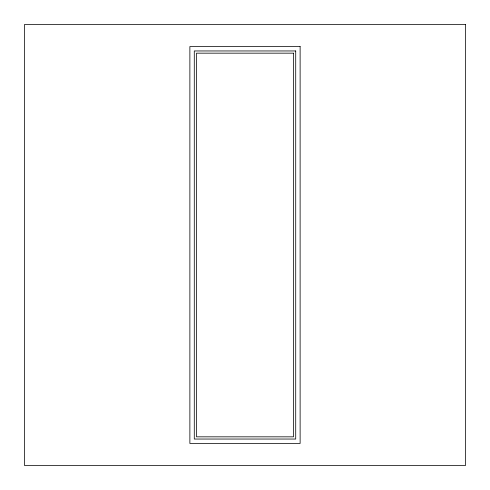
<?xml version="1.0" encoding="UTF-8"?>
<svg xmlns="http://www.w3.org/2000/svg" width="490" height="490" viewBox="0 0 490 490"><rect width="100%" height="100%" fill="white"/><g stroke="black" fill="none" stroke-linecap="round" stroke-linejoin="round"><path stroke-width="0.73" d="M465.5 24.5L24.5 24.5L24.5 465.5L465.5 465.5L465.5 24.5M300.125 46.55L189.875 46.55L189.875 443.45L300.125 443.45L300.125 46.55M295.715 50.96L194.285 50.96L194.285 439.04L295.715 439.04L295.715 50.96M293.51 53.165L196.49 53.165L196.49 436.835L293.51 436.835L293.51 53.165"/></g></svg>
